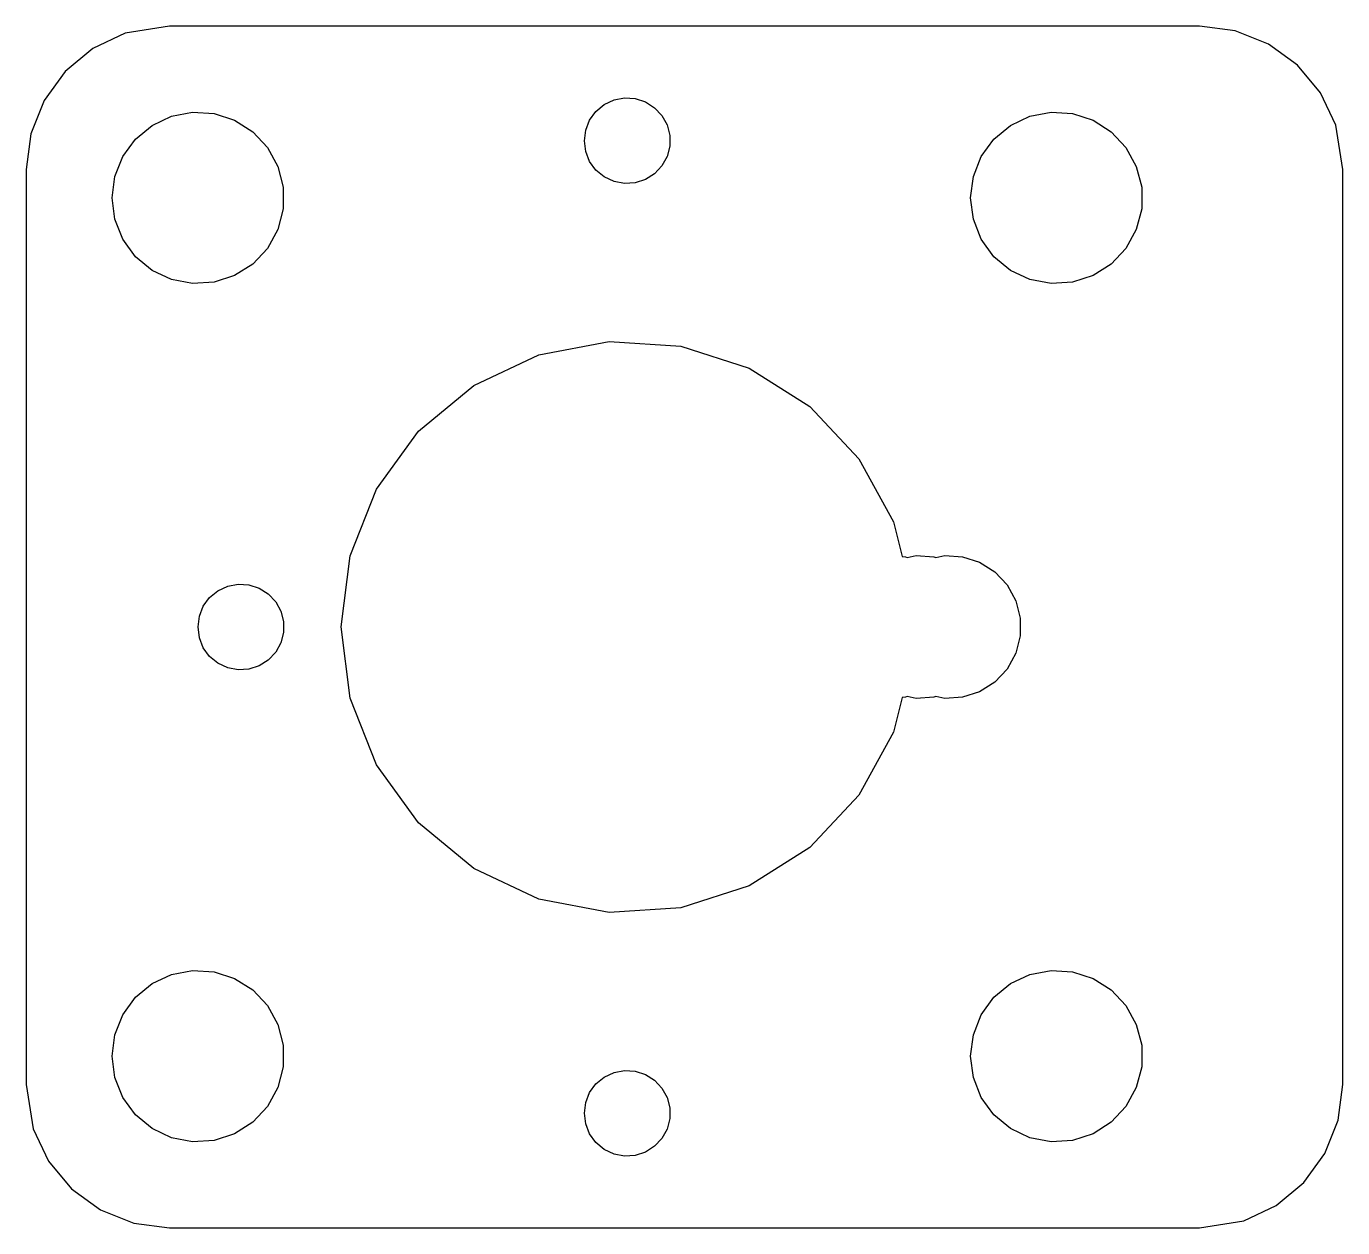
# Model space of a CAD drawing. Header units: metres. Extents: x -21 to 25, y -21 to 21.
import ezdxf

# ---------------------------------------------------------------- set-up
doc = ezdxf.new("R2010")
doc.units = ezdxf.units.M

msp = doc.modelspace()

# ---------------------------------------------------------------- linework, layer by layer
for p, q in [((-17.5451, 20.7553), (-18.6791, 20.2216)), ((-16, 21), (-17.5451, 20.7553)), ((20, 21), (-16, 21)), ((21.2435, 20.8429), (20, 21)), ((22.4088, 20.3815), (21.2435, 20.8429)), ((23.4227, 19.6448), (22.4088, 20.3815)), ((-18.6791, 20.2216), (-19.6448, 19.4227)), ((-19.6448, 19.4227), (-20.3815, 18.4088)), ((24.2216, 18.6791), (23.4227, 19.6448)), ((-20.3815, 18.4088), (-20.8429, 17.2435)), ((-0.803726, 18.2665), (-0.463516, 18.4266)), ((-0.463516, 18.4266), (-0.094177, 18.497)), ((-0.094177, 18.497), (0.281067, 18.4734)), ((0.281067, 18.4734), (0.638657, 18.3572)), ((24.7553, 17.5451), (24.2216, 18.6791)), ((-15.927, 17.8532), (-15.1884, 17.9941)), ((-15.1884, 17.9941), (-14.4379, 17.9469)), ((-14.4379, 17.9469), (-13.7227, 17.7145)), ((-1.31445, 17.7226), (-1.09344, 18.0268)), ((-1.09344, 18.0268), (-0.803726, 18.2665)), ((0.638657, 18.3572), (0.956131, 18.1558)), ((0.956131, 18.1558), (1.21352, 17.8817)), ((14.0729, 17.8532), (14.8116, 17.9941)), ((14.8116, 17.9941), (15.5621, 17.9469)), ((15.5621, 17.9469), (16.2773, 17.7145)), ((-17.1869, 17.0536), (-16.6075, 17.533)), ((-16.6075, 17.533), (-15.927, 17.8532)), ((-13.7227, 17.7145), (-13.0877, 17.3115)), ((-1.45287, 17.373), (-1.31445, 17.7226)), ((1.21352, 17.8817), (1.39465, 17.5522)), ((1.39465, 17.5522), (1.48816, 17.188)), ((12.8131, 17.0536), (13.3925, 17.533)), ((13.3925, 17.533), (14.0729, 17.8532)), ((16.2773, 17.7145), (16.9123, 17.3115)), ((25, 16), (24.7553, 17.5451)), ((-20.8429, 17.2435), (-21, 16)), ((-17.6289, 16.4453), (-17.1869, 17.0536)), ((-13.0877, 17.3115), (-12.5729, 16.7634)), ((-1.5, 17), (-1.45287, 17.373)), ((1.48816, 17.188), (1.48816, 16.812)), ((12.3711, 16.4453), (12.8131, 17.0536)), ((16.9123, 17.3115), (17.427, 16.7634)), ((-12.5729, 16.7634), (-12.2107, 16.1044)), ((-1.45287, 16.627), (-1.5, 17)), ((-1.31445, 16.2774), (-1.45287, 16.627)), ((1.48816, 16.812), (1.39465, 16.4478)), ((17.427, 16.7634), (17.7893, 16.1044)), ((-17.9057, 15.7461), (-17.6289, 16.4453)), ((-12.2107, 16.1044), (-12.0237, 15.376)), ((-1.09344, 15.9732), (-1.31445, 16.2774)), ((1.21352, 16.1183), (0.956131, 15.8442)), ((1.39465, 16.4478), (1.21352, 16.1183)), ((12.0942, 15.7461), (12.3711, 16.4453)), ((17.7893, 16.1044), (17.9763, 15.376)), ((-21, 16), (-21, -16)), ((-18, 15), (-17.9057, 15.7461)), ((-0.803726, 15.7335), (-1.09344, 15.9732)), ((-0.463516, 15.5734), (-0.803726, 15.7335)), ((0.638657, 15.6427), (0.281067, 15.5266)), ((0.956131, 15.8442), (0.638657, 15.6427)), ((12, 15), (12.0942, 15.7461)), ((25, -16), (25, 16)), ((-12.0237, 15.376), (-12.0237, 14.624)), ((-0.094177, 15.5029), (-0.463516, 15.5734)), ((0.281067, 15.5266), (-0.094177, 15.5029)), ((17.9763, 15.376), (17.9763, 14.624)), ((-17.9057, 14.2539), (-18, 15)), ((12.0942, 14.2539), (12, 15)), ((-12.0237, 14.624), (-12.2107, 13.8956)), ((17.9763, 14.624), (17.7893, 13.8956)), ((-17.6289, 13.5547), (-17.9057, 14.2539)), ((-12.2107, 13.8956), (-12.5729, 13.2366)), ((12.3711, 13.5547), (12.0942, 14.2539)), ((17.7893, 13.8956), (17.427, 13.2366)), ((-17.1869, 12.9464), (-17.6289, 13.5547)), ((12.8131, 12.9464), (12.3711, 13.5547)), ((-16.6075, 12.467), (-17.1869, 12.9464)), ((-12.5729, 13.2366), (-13.0877, 12.6884)), ((13.3925, 12.467), (12.8131, 12.9464)), ((17.427, 13.2366), (16.9123, 12.6884)), ((-15.927, 12.1468), (-16.6075, 12.467)), ((-13.0877, 12.6884), (-13.7227, 12.2855)), ((14.0729, 12.1468), (13.3925, 12.467)), ((16.9123, 12.6884), (16.2773, 12.2855)), ((-15.1884, 12.0059), (-15.927, 12.1468)), ((-14.4379, 12.0531), (-15.1884, 12.0059)), ((-13.7227, 12.2855), (-14.4379, 12.0531)), ((14.8116, 12.0059), (14.0729, 12.1468)), ((15.5621, 12.0531), (14.8116, 12.0059)), ((16.2773, 12.2855), (15.5621, 12.0531)), ((-3.09016, 9.51056), (-0.627899, 9.98026)), ((-0.627899, 9.98026), (1.87381, 9.82286)), ((1.87381, 9.82286), (4.25778, 9.04826)), ((-5.35826, 8.44327), (-3.09016, 9.51056)), ((4.25778, 9.04826), (6.37424, 7.70512)), ((-7.28967, 6.84546), (-5.35826, 8.44327)), ((6.37424, 7.70512), (8.09016, 5.87784)), ((-8.76306, 4.81754), (-7.28967, 6.84546)), ((8.09016, 5.87784), (9.29776, 3.68124)), ((-9.68582, 2.48689), (-8.76306, 4.81754)), ((9.29776, 3.68124), (9.61067, 2.46249)), ((-10, 0), (-9.68582, 2.48689)), ((9.61067, 2.46249), (9.71844, 2.4557)), ((9.71844, 2.4557), (9.7807, 2.43549)), ((9.7807, 2.43549), (10.093, 2.49506)), ((10.093, 2.49506), (10.7184, 2.4557)), ((10.7184, 2.4557), (10.7807, 2.43549)), ((10.7807, 2.43549), (11.093, 2.49506)), ((11.093, 2.49506), (11.7184, 2.4557)), ((11.7184, 2.4557), (12.3144, 2.26205)), ((12.3144, 2.26205), (12.8436, 1.92627)), ((12.8436, 1.92627), (13.2725, 1.46945)), ((-14.3037, 1.26648), (-13.9635, 1.42657)), ((-13.9635, 1.42657), (-13.5942, 1.49704)), ((-13.5942, 1.49704), (-13.2189, 1.47342)), ((-13.2189, 1.47342), (-12.8613, 1.35724)), ((13.2725, 1.46945), (13.5744, 0.920303)), ((-14.8145, 0.722626), (-14.5934, 1.02681)), ((-14.5934, 1.02681), (-14.3037, 1.26648)), ((-12.8613, 1.35724), (-12.5439, 1.15576)), ((-12.5439, 1.15576), (-12.2865, 0.881668)), ((13.5744, 0.920303), (13.7303, 0.313324)), ((-14.9529, 0.373032), (-14.8145, 0.722626)), ((-12.2865, 0.881668), (-12.1053, 0.552185)), ((-12.1053, 0.552185), (-12.0118, 0.187988)), ((-15, 0), (-14.9529, 0.373032)), ((-14.9529, -0.373032), (-15, 0)), ((-12.0118, 0.187988), (-12.0118, -0.187988)), ((-9.68582, -2.48689), (-10, 0)), ((13.7303, 0.313324), (13.7303, -0.313324)), ((-14.8145, -0.722626), (-14.9529, -0.373032)), ((-12.0118, -0.187988), (-12.1053, -0.552185)), ((13.7303, -0.313324), (13.5744, -0.920303)), ((-14.5934, -1.02681), (-14.8145, -0.722626)), ((-12.2865, -0.881668), (-12.5439, -1.15576)), ((-12.1053, -0.552185), (-12.2865, -0.881668)), ((-14.3037, -1.26648), (-14.5934, -1.02681)), ((-13.9635, -1.42657), (-14.3037, -1.26648)), ((-12.8613, -1.35724), (-13.2189, -1.47342)), ((-12.5439, -1.15576), (-12.8613, -1.35724)), ((13.5744, -0.920303), (13.2725, -1.46945)), ((-13.5942, -1.49704), (-13.9635, -1.42657)), ((-13.2189, -1.47342), (-13.5942, -1.49704)), ((13.2725, -1.46945), (12.8436, -1.92627)), ((12.3144, -2.26205), (11.7184, -2.4557)), ((12.8436, -1.92627), (12.3144, -2.26205)), ((-8.76306, -4.81754), (-9.68582, -2.48689)), ((9.61067, -2.46249), (9.29776, -3.68124)), ((9.71844, -2.4557), (9.61067, -2.46249)), ((9.7807, -2.43549), (9.71844, -2.4557)), ((10.093, -2.49506), (9.7807, -2.43549)), ((10.7184, -2.4557), (10.093, -2.49506)), ((10.7807, -2.43549), (10.7184, -2.4557)), ((11.093, -2.49506), (10.7807, -2.43549)), ((11.7184, -2.4557), (11.093, -2.49506)), ((9.29776, -3.68124), (8.09016, -5.87784)), ((-7.28967, -6.84546), (-8.76306, -4.81754)), ((8.09016, -5.87784), (6.37424, -7.70512)), ((-5.35826, -8.44327), (-7.28967, -6.84546)), ((6.37424, -7.70512), (4.25778, -9.04826)), ((-3.09016, -9.51056), (-5.35826, -8.44327)), ((4.25778, -9.04826), (1.87381, -9.82286)), ((-0.627899, -9.98026), (-3.09016, -9.51056)), ((1.87381, -9.82286), (-0.627899, -9.98026)), ((-16.6075, -12.467), (-15.927, -12.1468)), ((-15.927, -12.1468), (-15.1884, -12.0059)), ((-15.1884, -12.0059), (-14.4379, -12.0531)), ((-14.4379, -12.0531), (-13.7227, -12.2855)), ((-13.7227, -12.2855), (-13.0877, -12.6884)), ((13.3925, -12.467), (14.0729, -12.1468)), ((14.0729, -12.1468), (14.8116, -12.0059)), ((14.8116, -12.0059), (15.5621, -12.0531)), ((15.5621, -12.0531), (16.2773, -12.2855)), ((16.2773, -12.2855), (16.9123, -12.6884)), ((-17.1869, -12.9464), (-16.6075, -12.467)), ((-13.0877, -12.6884), (-12.5729, -13.2366)), ((12.8131, -12.9464), (13.3925, -12.467)), ((16.9123, -12.6884), (17.427, -13.2366)), ((-17.6289, -13.5547), (-17.1869, -12.9464)), ((-12.5729, -13.2366), (-12.2107, -13.8956)), ((12.3711, -13.5547), (12.8131, -12.9464)), ((17.427, -13.2366), (17.7893, -13.8956)), ((-17.9057, -14.2539), (-17.6289, -13.5547)), ((12.0942, -14.2539), (12.3711, -13.5547)), ((-18, -15), (-17.9057, -14.2539)), ((-12.2107, -13.8956), (-12.0237, -14.624)), ((12, -15), (12.0942, -14.2539)), ((17.7893, -13.8956), (17.9763, -14.624)), ((-12.0237, -14.624), (-12.0237, -15.376)), ((17.9763, -14.624), (17.9763, -15.376)), ((-17.9057, -15.7461), (-18, -15)), ((12.0942, -15.7461), (12, -15)), ((-12.0237, -15.376), (-12.2107, -16.1044)), ((-0.803726, -15.7335), (-0.463516, -15.5734)), ((-0.463516, -15.5734), (-0.094177, -15.5029)), ((-0.094177, -15.5029), (0.281067, -15.5266)), ((0.281067, -15.5266), (0.638657, -15.6427)), ((17.9763, -15.376), (17.7893, -16.1044)), ((-21, -16), (-20.7553, -17.5451)), ((-17.6289, -16.4453), (-17.9057, -15.7461)), ((-1.31445, -16.2774), (-1.09344, -15.9732)), ((-1.09344, -15.9732), (-0.803726, -15.7335)), ((0.638657, -15.6427), (0.956131, -15.8442)), ((0.956131, -15.8442), (1.21352, -16.1183)), ((12.3711, -16.4453), (12.0942, -15.7461)), ((24.8429, -17.2435), (25, -16)), ((-17.1869, -17.0536), (-17.6289, -16.4453)), ((-12.2107, -16.1044), (-12.5729, -16.7634)), ((-1.45287, -16.627), (-1.31445, -16.2774)), ((1.21352, -16.1183), (1.39465, -16.4478)), ((1.39465, -16.4478), (1.48816, -16.812)), ((12.8131, -17.0536), (12.3711, -16.4453)), ((17.7893, -16.1044), (17.427, -16.7634)), ((-12.5729, -16.7634), (-13.0877, -17.3115)), ((-1.5, -17), (-1.45287, -16.627)), ((-1.45287, -17.373), (-1.5, -17)), ((1.48816, -16.812), (1.48816, -17.188)), ((17.427, -16.7634), (16.9123, -17.3115)), ((-16.6075, -17.533), (-17.1869, -17.0536)), ((-13.0877, -17.3115), (-13.7227, -17.7145)), ((-1.31445, -17.7226), (-1.45287, -17.373)), ((1.48816, -17.188), (1.39465, -17.5522)), ((13.3925, -17.533), (12.8131, -17.0536)), ((16.9123, -17.3115), (16.2773, -17.7145)), ((24.3815, -18.4088), (24.8429, -17.2435)), ((-20.7553, -17.5451), (-20.2216, -18.6791)), ((-15.927, -17.8532), (-16.6075, -17.533)), ((-15.1884, -17.9941), (-15.927, -17.8532)), ((-13.7227, -17.7145), (-14.4379, -17.9469)), ((-1.09344, -18.0268), (-1.31445, -17.7226)), ((1.21352, -17.8817), (0.956131, -18.1558)), ((1.39465, -17.5522), (1.21352, -17.8817)), ((14.0729, -17.8532), (13.3925, -17.533)), ((14.8116, -17.9941), (14.0729, -17.8532)), ((16.2773, -17.7145), (15.5621, -17.9469)), ((-14.4379, -17.9469), (-15.1884, -17.9941)), ((-0.803726, -18.2665), (-1.09344, -18.0268)), ((-0.463516, -18.4266), (-0.803726, -18.2665)), ((0.638657, -18.3572), (0.281067, -18.4734)), ((0.956131, -18.1558), (0.638657, -18.3572)), ((15.5621, -17.9469), (14.8116, -17.9941)), ((-20.2216, -18.6791), (-19.4227, -19.6448)), ((-0.094177, -18.497), (-0.463516, -18.4266)), ((0.281067, -18.4734), (-0.094177, -18.497)), ((23.6448, -19.4227), (24.3815, -18.4088)), ((-19.4227, -19.6448), (-18.4088, -20.3815)), ((22.6791, -20.2216), (23.6448, -19.4227)), ((21.5451, -20.7553), (22.6791, -20.2216)), ((-18.4088, -20.3815), (-17.2435, -20.8429)), ((-17.2435, -20.8429), (-16, -21)), ((-16, -21), (20, -21)), ((20, -21), (21.5451, -20.7553))]:
    msp.add_line(p, q)

doc.saveas('drawing.dxf')
